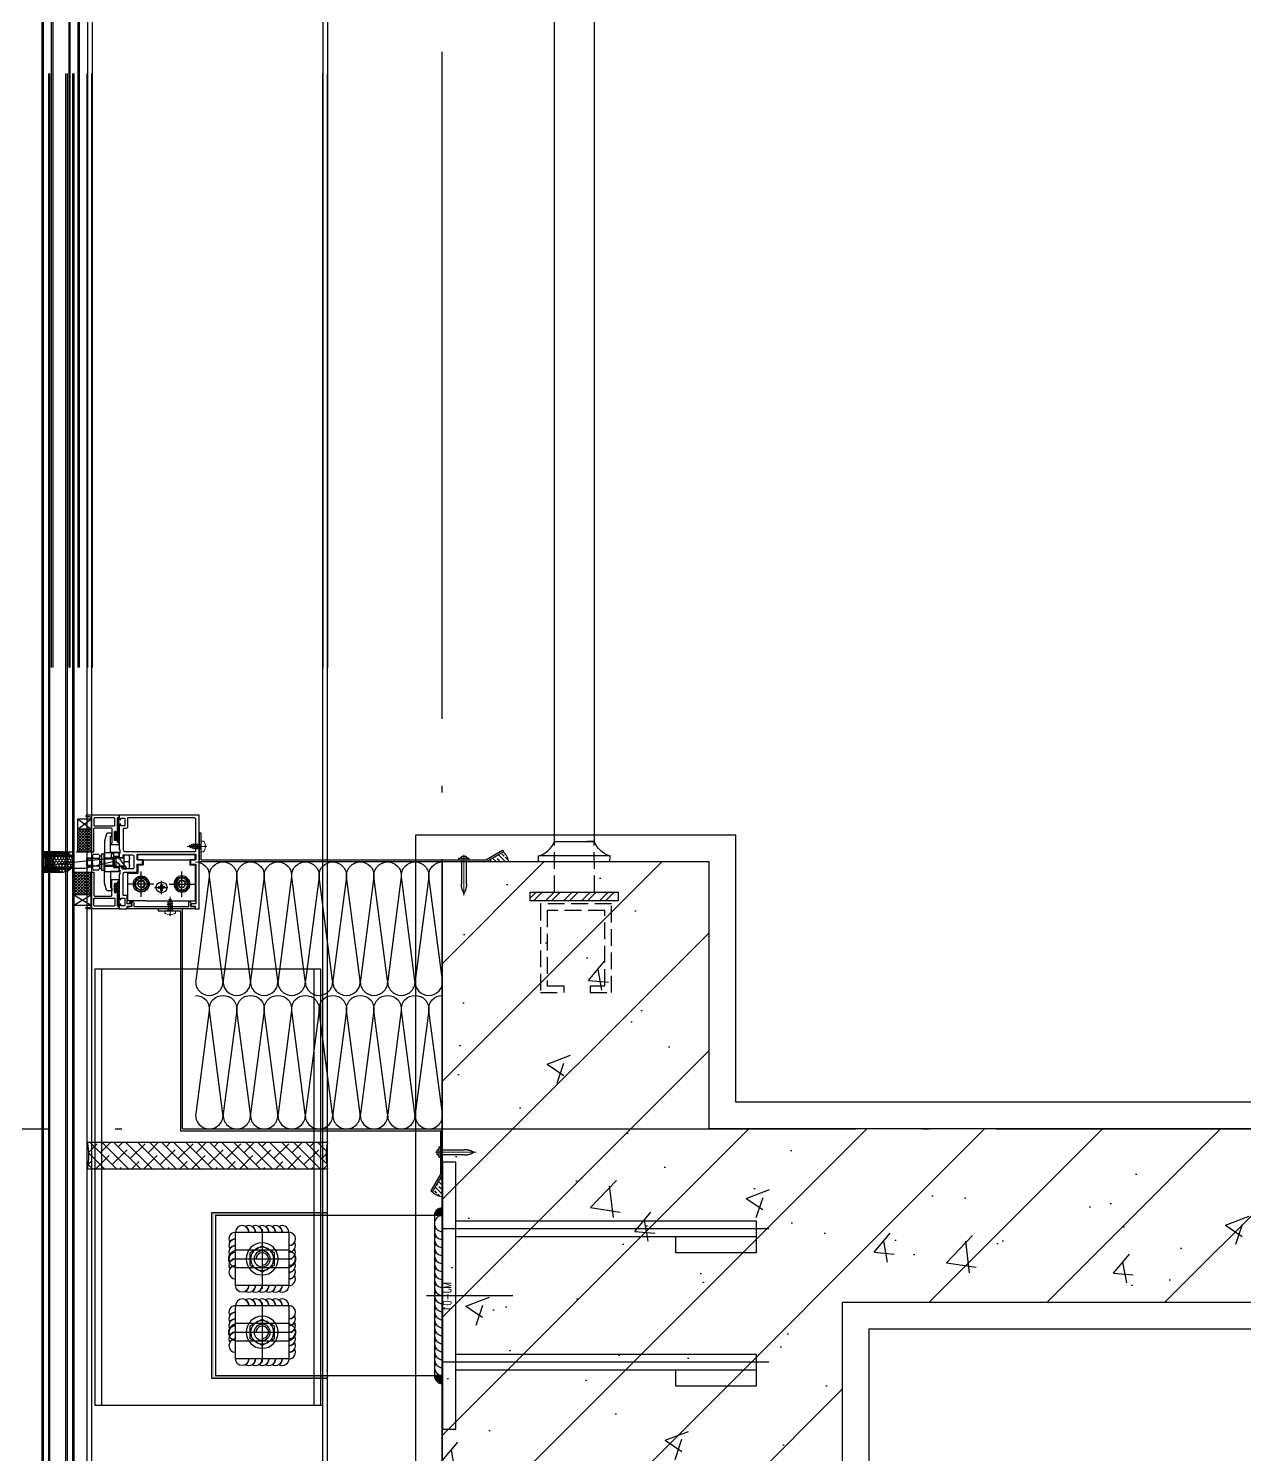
# Model space of a CAD drawing. Extents: x 6843040 to 15500510, y -6507076 to -4940511.
# Drawn here: x 7651643 to 7652554, y -6175228 to -6174159 of the extents above; entities that cross this region are included whole.
import ezdxf
from ezdxf.enums import TextEntityAlignment as Align

# ---------------------------------------------------------------- set-up
doc = ezdxf.new("R2010")
doc.units = 0
doc.header["$LTSCALE"] = 1000
doc.header["$MEASUREMENT"] = 0
for name, pattern in [('ACAD_ISO04W100', [30.5, 24, -3, 0.5, -3]), ('CENTER', [50.8, 31.75, -6.35, 6.35, -6.35]), ('CONTINOUS', [0]), ('DASH', [0.35, 0.25, -0.1]), ('DOTE', [2.42, 2, -0.2, 0.02, -0.2]), ('HIDDEN', [0.375, 0.25, -0.125])]:
    doc.linetypes.add(name, pattern=pattern)
for name, color, linetype in [('-07B2-附件', 8, 'Continuous'), ('1', 1, 'Continuous'), ('CENTER中心线层', 1, 'CENTER'), ('DOTE', 8, 'DOTE'), ('E_LINE_1', 1, 'Continuous'), ('FASTENER紧固件', 2, 'Continuous'), ('FRSTENER紧固件', 2, 'Continuous'), ('GC', 3, 'Continuous'), ('LT-dim 1', 3, 'Continuous'), ('LT-dim 10', 253, 'Continuous'), ('LT-dim 2', 253, 'Continuous'), ('LT-dim 20', 253, 'Continuous'), ('LT-dim 4', 253, 'Continuous'), ('LT-dim 5', 3, 'Continuous'), ('LT-dim 50', 253, 'Continuous'), ('LT-dim 8', 253, 'Continuous'), ('LT-Fill-密封胶', 113, 'Continuous'), ('LT-Fill-玻璃1', 14, 'Continuous'), ('LT-中线', 6, 'Continuous'), ('LT-文字标注', 7, 'Continuous'), ('LT-焊缝', 1, 'Continuous'), ('LT-玻璃', 4, 'Continuous'), ('LT-细线', 1, 'Continuous'), ('LT-铝板', 31, 'Continuous'), ('PJ', 25, 'Continuous'), ('PUB_HATCH', 8, 'Continuous'), ('Q02中线', 3, 'Continuous'), ('Q03轴线', 1, 'ACAD_ISO04W100'), ('Q08虚线', 75, 'HIDDEN'), ('Q09辅材', 31, 'Continuous'), ('WALL6', 5, 'Continuous'), ('WELDING', 1, 'Continuous'), ('XC', 61, 'Continuous'), ('ZX', 1, 'CENTER'), ('实体', 7, 'Continuous'), ('密封胶填充', 111, 'Continuous'), ('批荡层', 213, 'Continuous'), ('泡沫棒填充', 71, 'Continuous'), ('紧固件', 40, 'Continuous')]:
    doc.layers.add(name, color=color, linetype=linetype)
for name, color, linetype, lineweight in [('002CEN', 1, 'CENTER', 13), ('003DOT', 253, 'HIDDEN', 13), ('009CON', 6, 'CONTINOUS', 15)]:
    doc.layers.add(name, color=color, linetype=linetype, lineweight=lineweight)
doc.styles.add('LT-文字标注', font='romans.shx', dxfattribs={"width": 0.8, "bigfont": 'gbhzfs.shx'})

# ---------------------------------------------------------------- blocks, each defined once
blk = doc.blocks.new('gtdwer34')
at = {"layer": 'WALL6'}
h = blk.add_hatch(dxfattribs=at)
h.set_pattern_fill('ANSI32', color=256, scale=2, style=0)
h.set_pattern_definition([(45, (2115741.957, -882245.928), (-6.73519209, 6.73519209), []), (45, (2115746.447, -882245.928), (-6.73519209, 6.73519209), [])])
h.paths.add_polyline_path([(44309.1, -285946.8), (44243.2, -285946.8), (44243.2, -285953.2), (44309.1, -285953.2)])
for p, q in [((44261.4, -285908.7), (44261.4, -284868.8)), ((44291.4, -285908.8), (44291.4, -284868.8))]:
    blk.add_line(p, q, dxfattribs=at)
at = {"layer": 'WALL6', "linetype": 'DASH', "ltscale": 0.05}
for p, q in [((44261.4, -285946.8), (44261.4, -285908.7)), ((44291.4, -285946.8), (44291.3, -285908.7))]:
    blk.add_line(p, q, dxfattribs=at)
at = {"layer": 'WALL6'}
for points in [[(44249.6, -285924.1), (44249.6, -285919.6, 0.231992), (44261.4, -285908.7), (44290.9, -285908.7)], [(44303, -285924.1), (44303.1, -285919.6, -0.231992), (44291.3, -285908.7), (44285.9, -285908.7)]]:
    blk.add_lwpolyline(points, format="xyb", dxfattribs=at)
blk.add_lwpolyline([(44303.1, -285919.6), (44250, -285919.6)], dxfattribs=at)
blk.add_lwpolyline([(44243.2, -285946.8), (44309.1, -285946.8), (44309.1, -285953.2), (44243.2, -285953.2)], close=True, dxfattribs=at)
at = {"layer": 'WALL6', "linetype": 'DASH', "ltscale": 0.05}
for points in [[(44288.2, -286021.9), (44304.1, -286021.9), (44304.1, -285955.4), (44251, -285955.4), (44251, -286021.9), (44268.4, -286021.9)], [(44304.1, -286021.9), (44304.1, -285955.4), (44251, -285955.4), (44251, -286021.9), (44268.4, -286021.9)], [(44288.2, -286016.9), (44299.1, -286016.9), (44299.1, -285960.4), (44256, -285960.4), (44256, -286016.9), (44268.4, -286016.9)], [(44268.4, -286016.9), (44268.4, -286021.9)], [(44288.2, -286016.9), (44288.2, -286021.9)]]:
    blk.add_lwpolyline(points, dxfattribs=at)
blk = doc.blocks.new('*U228')
at = {"layer": 'GC', "color": 8, "linetype": 'HIDDEN', "ltscale": 20}
for p, q in [((35.2, -2233.8), (35.2, 2191)), ((208.2, -2233.8), (208.2, 2191))]:
    blk.add_line(p, q, dxfattribs=at)
at = {"layer": 'LT-玻璃', "color": 8}
for p, q in [((-1.3, 2191), (-1.3, 7.5)), ((2.7, 2191), (2.7, 7.5)), ((16.7, 2191), (16.7, 7.5)), ((20.7, 2191), (20.7, 7.5))]:
    blk.add_line(p, q, dxfattribs=at)
at = {"layer": 'LT-玻璃', "color": 150}
for points in [[(-2.3, 2191), (-2.3, 8.5), (-1.3, 7.5), (2.7, 7.5), (3.7, 8.5), (3.7, 2191)], [(21.7, 2191), (21.7, 8.5), (20.7, 7.5), (16.7, 7.5), (15.7, 8.5), (15.7, 2191)]]:
    blk.add_lwpolyline(points, dxfattribs=at)
at = {"layer": 'LT-铝板'}
for p, q in [((31.7, -2233.8), (31.7, 2191)), ((211.7, -2233.8), (211.7, 2191))]:
    blk.add_line(p, q, dxfattribs=at)
blk = doc.blocks.new('LT-BLK-20220127160324', base_point=(-28533.2, -2765.2))
at = {"color": 1, "linetype": 'ACAD_ISO04W100', "ltscale": 0.4}
for p, q in [((-28777.8, -2715.2), (-28533.2, -2715.2)), ((-28521.3, -2765.2), (-28586, -2765.2)), ((-28777.8, -2815.2), (-28533.2, -2815.2))]:
    blk.add_line(p, q, dxfattribs=at)
at = {"layer": 'GC', "color": 3}
blk.add_lwpolyline([(-28543.2, -2865.2), (-28543.2, -2665.2), (-28533.2, -2665.2), (-28533.2, -2865.2)], close=True, dxfattribs=at)
for points in [[(-28543.2, -2709.2), (-28768.2, -2709.2)], [(-28768.2, -2709.2), (-28768.2, -2733.2), (-28708.2, -2733.2), (-28708.2, -2721.2)], [(-28543.2, -2809.2), (-28768.2, -2809.2)], [(-28768.2, -2809.2), (-28768.2, -2833.2), (-28708.2, -2833.2), (-28708.2, -2821.2)]]:
    blk.add_lwpolyline(points, dxfattribs=at)
at = {"layer": 'GC', "ltscale": 3}
for points in [[(-28768.2, -2721.2), (-28543.2, -2721.2)], [(-28768.2, -2821.2), (-28543.2, -2821.2)]]:
    blk.add_lwpolyline(points, dxfattribs=at)
at = {"layer": 'LT-文字标注', "style": 'LT-文字标注', "width": 0.8}
blk.add_text('MJ-01', height=6, rotation=270, dxfattribs=at).set_placement((-28541.6, -2776.9), align=Align.BOTTOM_RIGHT)
blk = doc.blocks.new('LT-BLK-20230912092320', base_point=(26757, -59640.5))
at = {"layer": 'GC', "elevation": 0}
blk.add_lwpolyline([(26737, -59620.5), (26737, -59660.5), (26777, -59660.5), (26777, -59620.5)], close=True, dxfattribs=at)
at = {"layer": 'LT-焊缝', "elevation": 0}
for points in [[(26737, -59620.5, -0.57735), (26744.5, -59616.2, 0.267949), (26742, -59620.5, -0.57735), (26749.5, -59616.2, 0.267949), (26747, -59620.5, -0.57735), (26754.5, -59616.2, 0.267949), (26752, -59620.5, -0.57735), (26759.5, -59616.2, 0.267949), (26757, -59620.5, -0.57735), (26764.5, -59616.2, 0.267949), (26762, -59620.5, -1), (26772, -59620.5, -1)], [(26737, -59660.5, -0.57735), (26732.7, -59653, 0.267949), (26737, -59655.5, -0.57735), (26732.7, -59648, 0.267949), (26737, -59650.5, -0.57735), (26732.7, -59643, 0.267949), (26737, -59645.5, -0.57735), (26732.7, -59638, 0.267949), (26737, -59640.5, -0.57735), (26732.7, -59633, 0.267949), (26737, -59635.5, -0.57735), (26732.7, -59628, 0.267949), (26737, -59630.5, -1), (26737, -59620.5, -1)], [(26777, -59660.5, 0.57735), (26781.4, -59653, -0.267949), (26777, -59655.5, 0.57735), (26781.4, -59648, -0.267949), (26777, -59650.5, 0.57735), (26781.4, -59643, -0.267949), (26777, -59645.5, 0.57735), (26781.4, -59638, -0.267949), (26777, -59640.5, 0.57735), (26781.4, -59633, -0.267949), (26777, -59635.5, 0.57735), (26781.4, -59628, -0.267949), (26777, -59630.5, 1), (26777, -59620.5, 1)], [(26777, -59660.5, -0.57735), (26769.5, -59664.8, 0.267949), (26772, -59660.5, -0.57735), (26764.5, -59664.8, 0.267949), (26767, -59660.5, -0.57735), (26759.5, -59664.8, 0.267949), (26762, -59660.5, -0.57735), (26754.5, -59664.8, 0.267949), (26757, -59660.5, -0.57735), (26749.5, -59664.8, 0.267949), (26752, -59660.5, -0.57735), (26744.5, -59664.8, 0.267949), (26747, -59660.5, -1), (26737, -59660.5, -1)]]:
    blk.add_lwpolyline(points, format="xyb", dxfattribs=at)
at = {"layer": 'Q02中线'}
for centre, start, end in [((26757, -59622.2), 14.85, 165.15), ((26757, -59658.8), 194.85, 345.15)]:
    blk.add_arc(centre, 6.72, start, end, dxfattribs=at)
at = {"layer": 'Q03轴线', "ltscale": 0.2, "elevation": 0}
for points in [[(26757, -59618.1), (26757, -59662.9)], [(26734.6, -59640.5), (26779.4, -59640.5)]]:
    blk.add_lwpolyline(points, dxfattribs=at)
at = {"layer": 'Q08虚线', "ltscale": 20}
for p, q in [((26750.5, -59660.5), (26750.5, -59620.5)), ((26763.5, -59620.5), (26763.5, -59660.5))]:
    blk.add_line(p, q, dxfattribs=at)
at = {"layer": 'Q09辅材', "elevation": 0}
for points in [[(26757, -59628.5, -1), (26757, -59652.5, -1), (26757, -59628.5, -1)], [(26757, -59631.8, -1), (26757, -59649.2, -1), (26757, -59631.8, -1)], [(26757, -59634.5, -1), (26757, -59646.5, -1), (26757, -59634.5, -1)], [(26761.7, -59640.5, -2.414214), (26757, -59635.9, -2.414214)]]:
    blk.add_lwpolyline(points, format="xyb", dxfattribs=at)
blk.add_lwpolyline([(26767, -59640.5), (26762, -59631.5), (26752.1, -59631.5), (26747.1, -59640.5), (26752.1, -59649.5), (26762, -59649.5), (26767, -59640.5)], dxfattribs=at)
blk = doc.blocks.new('LT-BLK-20240910174306', base_point=(-5314322.4, -274178.3))
at = {"layer": 'LT-Fill-玻璃1'}
h = blk.add_hatch(dxfattribs=at)
h.set_pattern_fill('DOTS', color=8, scale=0.5)
h.set_pattern_definition([(0, (-5830511.4218, -915288.585), (0.396875, 0.79375), [0, -0.79375])])
h.paths.add_polyline_path([(-5314418.4, -274118.3), (-5314418.4, -274116.3), (-5314505.5, -274116.3), (-5314505.5, -274240.3), (-5314417.7, -274240.3), (-5314417.7, -274238.3), (-5314503.5, -274238.3), (-5314503.5, -274118.3)])
at = {"layer": 'WELDING'}
h = blk.add_hatch(color=256, dxfattribs=at)
h.dxf.hatch_style = 1
edge = h.paths.add_edge_path()
edge.add_line((-5314332.4, -274112.3), (-5314332.4, -274118.3))
edge.add_line((-5314332.4, -274118.3), (-5314338.4, -274118.3))
edge.add_arc((-5314332.4, -274118.3), 6, 90, 180, ccw=False)
h = blk.add_hatch(color=256, dxfattribs=at)
h.dxf.hatch_style = 1
edge = h.paths.add_edge_path()
edge.add_line((-5314332.4, -274244.3), (-5314332.4, -274238.3))
edge.add_line((-5314332.4, -274238.3), (-5314338.4, -274238.3))
edge.add_arc((-5314332.4, -274238.3), 6, 180, 270)
at = {"layer": 'GC'}
blk.add_line((-5314338.4, -274118.3), (-5314338.4, -274238.3), dxfattribs=at)
at = {"layer": 'GC', "elevation": 0}
blk.add_lwpolyline([(-5314332.4, -274238.3), (-5314332.4, -274118.3), (-5314502.4, -274118.3), (-5314502.4, -274238.3)], close=True, dxfattribs=at)
at = {"layer": 'LT-dim 2', "color": 8, "elevation": 0}
blk.add_lwpolyline([(-5314418.4, -274116.3), (-5314505.5, -274116.3), (-5314505.5, -274240.3), (-5314418.4, -274240.3)], dxfattribs=at)
at = {"layer": 'LT-dim 5', "color": 1}
for centre, start in [((-5314332.4, -274124.3), 90), ((-5314332.4, -274130.3), 150), ((-5314332.4, -274136.3), 150), ((-5314332.4, -274142.3), 150), ((-5314332.4, -274148.3), 150), ((-5314332.4, -274154.3), 150), ((-5314332.4, -274160.3), 150), ((-5314332.4, -274166.3), 150), ((-5314332.4, -274172.3), 150), ((-5314332.4, -274178.3), 150), ((-5314332.4, -274184.3), 150), ((-5314332.4, -274190.3), 150), ((-5314332.4, -274196.3), 150), ((-5314332.4, -274202.3), 150), ((-5314332.4, -274208.3), 150), ((-5314332.4, -274214.3), 150), ((-5314332.4, -274220.3), 150), ((-5314332.4, -274226.3), 150), ((-5314332.4, -274232.3), 150)]:
    blk.add_arc(centre, 6, start, 270, dxfattribs=at)
at = {"layer": 'WELDING'}
for points in [[(-5314332.4, -274112.3), (-5314332.4, -274118.3), (-5314338.4, -274118.3, -0.414214)], [(-5314332.4, -274244.3), (-5314332.4, -274238.3), (-5314338.4, -274238.3, 0.414214)]]:
    blk.add_lwpolyline(points, format="xyb", close=True, dxfattribs=at)
at = {"layer": 'LT-dim 4', "xscale": -1, "rotation": 90}
for p in [(-5314467.5, -274150.8, 0), (-5314467.5, -274205.8, 0)]:
    blk.add_blockref('LT-BLK-20230912092320', p, dxfattribs=at)
at = {"layer": 'LT-dim 50', "xscale": -1}
blk.add_blockref('LT-BLK-20220127160324', (-5314332.4, -274178.3), dxfattribs=at)
blk = doc.blocks.new('LT-BLK-20240603163343', base_point=(-3102913.4, 295840.9))
at = {"layer": 'LT-Fill-密封胶'}
h = blk.add_hatch(dxfattribs=at)
h.set_pattern_fill('ANSI38', color=8, scale=2, style=0)
h.set_pattern_definition([(45, (-2772054.24, 233924.1444), (-4.49012806, 4.49012806), []), (135, (-2772054.24, 233924.1444), (-13.47038418, 4.49012806), [15.875, -9.525])])
edge = h.paths.add_edge_path()
edge.add_arc((-3103105.2, 295847.9), 53.5, 349.2258, 370.7742, ccw=False)
edge.add_line((-3103052.6, 295837.9), (-3102872.6, 295837.9))
edge.add_arc((-3102820.1, 295847.9), 53.5, 169.2258, 190.7742, ccw=False)
edge.add_line((-3102872.6, 295857.9), (-3103052.6, 295857.9))
at = {"layer": 'GC', "color": 8, "linetype": 'HIDDEN', "ltscale": 50}
for p, q in [((-3102878.4, 295987.9), (-3103047.4, 295987.9)), ((-3103047.4, 295987.9), (-3103047.4, 295660.9)), ((-3103042.4, 295987.9), (-3103042.4, 295660.9)), ((-3102883.4, 295987.9), (-3102883.4, 295660.9)), ((-3102878.4, 295987.9), (-3102878.4, 295660.9)), ((-3102878.4, 295660.9), (-3103049.4, 295660.9))]:
    blk.add_line(p, q, dxfattribs=at)
at = {"layer": 'LT-Fill-密封胶', "color": 8}
for points in [[(-3103052.6, 295857.9, -0.094301), (-3103052.6, 295837.9, 0)], [(-3102872.6, 295857.9, 0.094301), (-3102872.6, 295837.9, 0)]]:
    blk.add_lwpolyline(points, format="xyb", dxfattribs=at)
at = {"layer": 'XC', "ltscale": 0.5}
for p, q in [((-3102872.6, 295857.9), (-3103052.6, 295857.9)), ((-3102872.6, 295837.9), (-3103052.6, 295837.9))]:
    blk.add_line(p, q, dxfattribs=at)
blk = doc.blocks.new('*U255')
at = {"layer": '002CEN', "ltscale": 5}
blk.add_line((-4.1, 0), (10.5, 0), dxfattribs=at)
at = {"layer": '003DOT', "ltscale": 5}
for p, q in [((0, 4), (0, 1.8)), ((0, 1.8), (0, -2.3)), ((0, 1.7), (0.6, -1.5)), ((0, 0), (0.3, -2.1)), ((0.2, 1.6), (0.8, 1.6)), ((0.8, 1.6), (1.1, 2.1)), ((0.8, 1.6), (1.4, -1.5)), ((1.1, 2.1), (1.7, -2.1)), ((1.1, 2.1), (1.4, 1.6)), ((1.4, 1.6), (2, -1.5)), ((1.4, 1.6), (2.2, 1.6)), ((2.2, 1.6), (2.5, 2.1)), ((2.2, 1.6), (2.8, -1.5)), ((2.5, 2.1), (3.1, -2.1)), ((2.5, 2.1), (2.8, 1.6)), ((2.8, 1.6), (3.4, -1.5)), ((2.8, 1.6), (3.6, 1.6)), ((3.6, 1.6), (3.9, 2.1)), ((3.6, 1.6), (4.2, -1.5)), ((3.9, 2.1), (4.5, -2.1)), ((3.9, 2.1), (4.2, 1.6)), ((4.2, 1.6), (4.8, -1.5)), ((4.2, 1.6), (5, 1.6)), ((5, 1.6), (5.3, 2.1)), ((5, 1.6), (5.6, -1.5)), ((5.3, 2.1), (5.9, -2.1)), ((5.3, 2.1), (5.6, 1.6)), ((5.6, 1.6), (6.2, -1.5)), ((5.6, 1.6), (5.8, 1.6)), ((5.8, 1.6), (6.5, 1.3)), ((6.5, 1.3), (6.8, 1.7)), ((6.5, 1.3), (6.9, -1.1)), ((6.8, 1.7), (7.2, -1.6)), ((6.8, 1.7), (7.2, 0.9)), ((7.2, 0.9), (7.7, -0.8)), ((7.2, 0.9), (8, 0.6)), ((8, 0.6), (8.2, 1.1)), ((8, 0.6), (8.3, -0.5)), ((8.2, 1.1), (8.5, -1)), ((8.2, 1.1), (8.7, 0.3)), ((8.7, 0.3), (9, -0.2)), ((8.7, 0.3), (9.5, 0)), ((9.5, 0), (9, -0.2)), ((0, -2.3), (0, -4)), ((0.3, -2.1), (0.2, -2.1)), ((0.6, -1.5), (0.3, -2.1)), ((1.4, -1.5), (0.6, -1.5)), ((1.7, -2.1), (1.4, -1.5)), ((2, -1.5), (1.7, -2.1)), ((2.8, -1.5), (2, -1.5)), ((3.1, -2.1), (2.8, -1.5)), ((3.4, -1.5), (3.1, -2.1)), ((4.2, -1.5), (3.4, -1.5)), ((4.5, -2.1), (4.2, -1.5)), ((4.8, -1.5), (4.5, -2.1)), ((5.6, -1.5), (4.8, -1.5)), ((5.9, -2.1), (5.6, -1.5)), ((6.2, -1.5), (5.9, -2.1)), ((6.9, -1.1), (6.2, -1.4)), ((6.2, -1.4), (6.2, -1.5)), ((7.2, -1.6), (6.9, -1.1)), ((7.7, -0.8), (7.2, -1.6)), ((8.3, -0.5), (7.7, -0.8)), ((8.5, -1), (8.3, -0.5)), ((9, -0.2), (8.5, -1))]:
    blk.add_line(p, q, dxfattribs=at)
for centre, start, end in [((0.2, 1.8), 180, 270), ((0.2, -2.3), 90, 180)]:
    blk.add_arc(centre, 0.2, start, end, dxfattribs=at)
at = {"layer": '009CON'}
for p, q in [((-2.7, 0.4), (-3.1, 0.4)), ((-2.7, -0.4), (-2.7, 0.4)), ((-1.7, 4), (0, 4)), ((-3.1, -0.4), (-2.7, -0.4)), ((0, -4), (-1.7, -4))]:
    blk.add_line(p, q, dxfattribs=at)
for start, end in [(142.0201, 176.4719), (183.5281, 217.9799)]:
    blk.add_arc((3.4, 0), 6.5, start, end, dxfattribs=at)
blk = doc.blocks.new('LT-BLK-20230218091845', base_point=(395239.1, 252820.7))
at = {"layer": 'LT-Fill-玻璃1'}
h = blk.add_hatch(dxfattribs=at)
h.set_pattern_fill('ANSI33', color=8, scale=0.75, style=0)
h.set_pattern_definition([(45, (0, 0), (-3.367596045, 3.367596045), []), (45, (3.3676, 0), (-3.367596045, 3.367596045), [2.38125, -1.190625])])
edge = h.paths.add_edge_path()
edge.add_line((395239.1, 252820.7), (395252.1, 252813.2))
edge.add_arc((395244.4, 252821.8), 11.5, 311.8286, 333.2105)
edge.add_arc((395244.4, 252821.8), 11.5, 333.2105, 354.5925)
edge.add_line((395255.9, 252820.7), (395239.1, 252820.7))
at = {"layer": 'LT-dim 5'}
blk.add_arc((395244.4, 252821.8), 11.5, 311.8286, 354.5925, dxfattribs=at)
blk = doc.blocks.new('LT-BLK-20240528163730', base_point=(-326528, 67956.2))
at = {"layer": 'LT-中线'}
for p, q in [((-326529.3, 67957.1), (-326536.8, 67944.1)), ((-326535.3, 67943.7), (-326528, 67956.2)), ((-326528, 67956.2), (-326529.3, 67957.1)), ((-326536.8, 67944.1), (-326536.8, 67911.3)), ((-326535.3, 67911.3), (-326535.3, 67943.7))]:
    blk.add_line(p, q, dxfattribs=at)
at = {"layer": 'LT-Fill-玻璃1', "rotation": 90.00000000172149}
blk.add_blockref('LT-BLK-20230218091845', (-326536.8, 67944), dxfattribs=at)
blk = doc.blocks.new('sd425')
at = {"layer": '实体', "color": 1, "linetype": 'CENTER', "lineweight": 18}
blk.add_line((0, 3.9), (0, -26.6), dxfattribs=at)
at = {"layer": '紧固件', "color": 40}
blk.add_lwpolyline([(4, 0), (-4, 0), (-4, 1), (4, 1)], close=True, dxfattribs=at)
blk.add_lwpolyline([(-3.5, 1, 0.342434), (-2, 2.1, -0.350221), (-1.6, 2.5), (1.6, 2.5, -0.341999), (2.1, 2.1, 0.348555), (3.5, 1)], format="xyb", dxfattribs=at)
at = {"layer": '紧固件', "color": 40, "linetype": 'HIDDEN', "ltscale": 2}
blk.add_lwpolyline([(1.9, 0), (1.9, -18, -0.131642), (0, -25, -0.131531), (-1.9, -18), (-1.9, 0)], format="xyb", dxfattribs=at)
blk = doc.blocks.new('LT-BLK-20240528163734', base_point=(-326528, 67956.2))
at = {"rotation": 270}
blk.add_blockref('sd425', (-326535.3, 67927.4), dxfattribs=at)
at = {"layer": 'LT-dim 50'}
blk.add_blockref('LT-BLK-20240528163730', (-326528, 67956.2), dxfattribs=at)
blk = doc.blocks.new('LT-BLK-20221110170712', base_point=(70366.6, 148976.2))
at = {"layer": 'LT-铝板'}
blk.add_lwpolyline([(70377.3, 148988.7), (70366.8, 148988.7, 0.414214), (70366.3, 148988.2), (70366.3, 148986.2, 0.414214), (70366.8, 148985.7), (70370.3, 148985.7, -0.414214), (70370.8, 148985.2), (70370.8, 148981.7), (70370.8, 148978.2, -0.414214), (70370.3, 148977.7), (70366.8, 148977.7, 0.414214), (70366.3, 148977.2), (70366.3, 148975.2, 0.414214), (70366.8, 148974.7), (70372.3, 148974.7, -0.414214), (70372.8, 148974.2), (70372.8, 148962.7, -0.414214), (70372.3, 148962.2, 0.414214), (70371.8, 148961.7), (70371.8, 148960.7, 0.414214), (70372.3, 148960.2), (70375.3, 148960.2, 0.339454), (70375.8, 148960.6), (70377.3, 148966.2), (70377.3, 148981.2), (70376.8, 148981.7), (70377.3, 148982.2)], format="xyb", close=True, dxfattribs=at)
blk = doc.blocks.new('LT-BLK-20221110170731', base_point=(70370.1, 148951.3))
at = {"layer": 'LT-铝板'}
for points in [[(70391.5, 148949.7, 0.414214), (70391, 148950.2), (70389, 148950.2, -0.414214), (70387.5, 148951.7), (70387.5, 148976.2, 0.414214), (70387, 148976.7), (70386, 148976.7, 0.414214), (70385.5, 148976.2), (70385.5, 148959.2, -0.414214), (70385, 148958.7), (70372.6, 148958.7, -0.414214), (70372.1, 148959.2), (70372.1, 148969.8, -0.267949), (70372.4, 148970.3, 0.267949), (70372.6, 148970.7), (70372.6, 148970.7, 0.414214), (70372.1, 148971.2), (70367.4, 148971.2, 0.414214), (70366.6, 148970.5), (70366.6, 148970.5, 0.402543), (70367.3, 148969.7, -0.402543), (70367.8, 148969.2), (70367.8, 148967.2, 0.414214), (70368.3, 148966.7, 0.414214), (70368.8, 148967.2), (70368.8, 148967.7, -0.414214), (70369.3, 148968.2), (70369.6, 148968.2, -0.414214), (70370.1, 148967.7), (70370.1, 148961.7, -0.414214), (70369.6, 148961.2), (70369.3, 148961.2, -0.414214), (70368.8, 148961.7), (70368.8, 148962.2, 0.414214), (70368.3, 148962.7), (70368.3, 148962.7, 0.414214), (70367.8, 148962.2), (70367.8, 148951.2, -0.402543), (70367.3, 148950.7, 0.402543), (70366.6, 148950, 0.414214), (70367.4, 148949.2), (70391, 148949.2, 0.414214)], [(70385, 148951.2, 0.414214), (70385.5, 148951.7), (70385.5, 148956.7, 0.414214), (70385, 148957.2), (70370.3, 148957.2, 0.414214), (70369.8, 148956.7), (70369.8, 148951.7, 0.414214), (70370.3, 148951.2)]]:
    blk.add_lwpolyline(points, format="xyb", close=True, dxfattribs=at)
blk = doc.blocks.new('LT-BLK-20221110171121', base_point=(70395.5, 148950.2))
at = {"layer": '1'}
h = blk.add_hatch(dxfattribs=at)
h.set_pattern_fill('ANSI37', color=252, scale=0.5, angle=-180, style=0)
h.set_pattern_definition([(315, (70258.9578, 147994.0747), (-1.122532, -1.122532), []), (225, (70258.9578, 147994.0747), (-1.122532, 1.122532), [])])
h.paths.add_polyline_path([(70387.5, 148973.7), (70387.5, 148956.7), (70397.5, 148956.7), (70397.5, 148973.7)])
at = {"layer": '1', "color": 252}
for p, q in [((70397.5, 148948.9), (70387.5, 148956.7)), ((70397.5, 148956.7), (70387.5, 148948.9)), ((70397.5, 148948.9), (70387.5, 148956.7)), ((70397.5, 148956.7), (70387.5, 148948.9))]:
    blk.add_line(p, q, dxfattribs=at)
at = {"layer": 'LT-细线'}
for points in [[(70397.5, 148972.7), (70398.5, 148973.7), (70387.5, 148973.7)], [(70397.5, 148972.7), (70397.5, 148948.9), (70387.5, 148948.9), (70387.5, 148973.7)], [(70387.5, 148956.7), (70397.5, 148956.7)]]:
    blk.add_lwpolyline(points, dxfattribs=at)
blk = doc.blocks.new('LT-BLK-20221110170740', base_point=(70370.1, 148964.7))
at = {"layer": 'LT-细线', "lineweight": 25}
blk.add_lwpolyline([(70366.5, 148952.2), (70366.5, 148951.4, 0.414214), (70366.7, 148951.2), (70367.6, 148951.2, 0.414214), (70367.8, 148951.4), (70367.8, 148963.2, -0.414214), (70368, 148963.3), (70369, 148963.3, -0.487404), (70369.1, 148963.2), (70369.1, 148962, 0.414214), (70369.3, 148961.8), (70370, 148961.8, 0.414214), (70370.1, 148962), (70370.1, 148967.5, 0.414214), (70370, 148967.6), (70369.3, 148967.6, 0.414214), (70369.1, 148967.5), (70369.1, 148966.3, -0.487404), (70369, 148966.1), (70368, 148966.1, -0.414214), (70367.8, 148966.3), (70367.8, 148969, 0.414214), (70367.6, 148969.2), (70366.7, 148969.2, 0.414214), (70366.5, 148969), (70366.5, 148968.2, -0.287157), (70366.5, 148966.2, -0.287157), (70366.5, 148964.2, -0.287157), (70366.5, 148962.2, -0.287157), (70366.5, 148960.2, -0.287157), (70366.5, 148958.2, -0.287157), (70366.5, 148956.2, -0.287157), (70366.5, 148954.2, -0.287157)], format="xyb", close=True, dxfattribs=at)
blk = doc.blocks.new('LT-BLK-20221110170832', base_point=(70370.1, 148964.7))
at = {"layer": '1'}
h = blk.add_hatch(dxfattribs=at)
h.set_pattern_fill('ANSI31', color=252, scale=0.3, angle=-180, style=0)
h.set_pattern_definition([(315, (69125.05355, 144959.7555), (-0.6735192, -0.6735192), [])])
h.paths.add_polyline_path([(70367.8, 148963.2, -0.414214), (70368, 148963.3), (70369, 148963.3, -0.487404), (70369.1, 148963.2), (70369.1, 148962, 0.414214), (70369.3, 148961.8), (70370, 148961.8, 0.414214), (70370.1, 148962), (70370.1, 148967.5, 0.414214), (70370, 148967.6), (70369.3, 148967.6, 0.414214), (70369.1, 148967.5), (70369.1, 148966.3, -0.487404), (70369, 148966.1), (70368, 148966.1, -0.414214), (70367.8, 148966.3), (70367.8, 148969, 0.414214), (70367.6, 148969.2), (70366.7, 148969.2, 0.414214), (70366.5, 148969), (70366.5, 148968.2, -0.287157), (70366.5, 148966.2, -0.287157), (70366.5, 148964.2, -0.287157), (70366.5, 148962.2, -0.287157), (70366.5, 148960.2, -0.287157), (70366.5, 148958.2, -0.287157), (70366.5, 148956.2, -0.287157), (70366.5, 148954.2, -0.287157), (70366.5, 148952.2), (70366.5, 148951.4, 0.414214), (70366.7, 148951.2), (70367.6, 148951.2, 0.414214), (70367.8, 148951.4)])
at = {"layer": 'LT-细线'}
blk.add_blockref('LT-BLK-20221110170740', (70370.1, 148964.7), dxfattribs=at)
blk = doc.blocks.new('LT-耐候密封胶缝')
at = {"layer": '密封胶填充'}
h = blk.add_hatch(dxfattribs=at)
h.set_pattern_fill('ANSI38', color=8, scale=0.04, angle=180, style=0)
h.set_pattern_definition([(225, (-9e-13, 6e-11), (0.0449013, -0.0449013), []), (315, (-9e-13, 6e-11), (0.134704, -0.0449013), [0.15875, -0.09525])])
edge = h.paths.add_edge_path()
edge.add_line((0.5, -1), (0.5, -0.02))
edge.add_arc((0, 1.798), 1.885, 254.61982, 285.38016, ccw=False)
edge.add_line((-0.5, -0.02), (-0.5, -1))
edge.add_arc((0, -1), 0.5, 0, 180, ccw=False)
at = {"layer": '泡沫棒填充'}
h = blk.add_hatch(dxfattribs=at)
h.set_pattern_fill('HONEY', color=8, scale=0.026667, angle=180, style=0)
h.set_pattern_definition([(180, (104.55329, -12.9341), (-0.127, -0.073323467), [0.08466667, -0.16933333]), (300, (104.55329, -12.9341), (0.126999985, -0.073323493), [0.08466667, -0.16933333]), (240, (104.55329, -12.9341), (-1.5e-08, -0.14664696), [-0.16933333, 0.08466667])])
h.paths.add_polyline_path([(0.5, -1, -1), (-0.5, -1, -1)])
at = {"layer": 'LT-细线'}
for points in [[(-0.5, -1), (-0.5, -0.02)], [(0.5, -0.02), (0.5, -1)]]:
    blk.add_lwpolyline(points, dxfattribs=at)
blk.add_lwpolyline([(-0.5, -0.02, 0.135029), (0.5, -0.02, 0.135029)], format="xyb", dxfattribs=at)
blk.add_circle((0, -1), 0.5, dxfattribs=at)
blk = doc.blocks.new('*U251')
at = {"layer": '-07B2-附件', "color": 6, "lineweight": -3}
for p, q in [((-5, 3.6), (-5, 0)), ((5, 0), (-5, 0)), ((-3, -15.1), (-3, 0)), ((0, 3.6), (0, 0)), ((0, 3.6), (0, 0)), ((3, -15.1), (3, 0)), ((5, 3.6), (5, 0)), ((-3, -6), (-2.4, -7.2)), ((3, -6), (-3, -6)), ((3, -7.2), (-3, -7.2)), ((-2.4, -15.1), (-2.4, -7.2)), ((3, -6), (2.4, -7.2)), ((2.4, -15.1), (2.4, -7.2)), ((6, -15.1), (-6, -15.1)), ((-6, -16.7), (-6, -15.1)), ((6, -16.7), (-6, -16.7)), ((-5.8, -23.1), (-5.8, -18.7)), ((-4.6, -18.3), (-4.6, -16.7)), ((4.6, -18.3), (-4.6, -18.3)), ((3.9, -18.3), (-3.9, -18.3)), ((-2.9, -23.1), (-2.9, -18.7)), ((0, -18.3), (-0.9, -16.7)), ((0.9, -18.3), (0, -16.7)), ((2.9, -23.1), (2.9, -18.7)), ((4.6, -18.3), (4.6, -16.7)), ((5.8, -23.1), (5.8, -18.7)), ((6, -16.7), (6, -15.1)), ((-4.3, -23.5), (4.3, -23.5)), ((-3, -27.5), (-3, -23.5)), ((3, -27.5), (-3, -27.5)), ((-3, -27.5), (-2.4, -28.1)), ((-2.4, -28.1), (-2.4, -23.5)), ((2.4, -28.1), (-2.4, -28.1)), ((2.4, -28.1), (2.4, -23.5)), ((3, -27.5), (2.4, -28.1)), ((3, -27.5), (3, -23.5))]:
    blk.add_line(p, q, dxfattribs=at)
blk.add_lwpolyline([(-2.5, 4.1), (2.5, 4.1)], dxfattribs=at)
for centre, radius, start, end in [((-2.5, -2.8), 6.91, 68.794, 111.206), ((2.5, -2.8), 6.91, 68.794, 111.206), ((-4.3, -21.2), 2.89, 60, 120), ((0, -29.3), 11, 74.7385, 105.2615), ((4.3, -21.2), 2.89, 60, 120), ((-4.3, -20.6), 2.89, 240, 300), ((0, -12.5), 11, 254.7385, 285.2615), ((4.3, -20.6), 2.89, 240, 300)]:
    blk.add_arc(centre, radius, start, end, dxfattribs=at)
blk = doc.blocks.new('*U167')
at = {"layer": 'CENTER中心线层', "ltscale": 3}
for p, q in [((5.2, 0), (-4.7, 0)), ((0, 5), (0, -5))]:
    blk.add_line(p, q, dxfattribs=at)
at = {"layer": 'FASTENER紧固件'}
for p, q in [((-2.5, 0.6), (-0.6, 0.4)), ((-2.1, 0.6), (-2.1, -0.6)), ((-1.6, 0.5), (-0.8, 0.8)), ((-0.5, 1.6), (-0.8, 0.8)), ((-0.8, 0.8), (-0.4, 0.4)), ((-0.6, 2.5), (-0.4, 0.6)), ((0.6, 2.1), (-0.6, 2.1)), ((-0.6, 0.4), (-0.4, 0.4)), ((-0.6, -0.4), (-0.6, 0.4)), ((-0.4, 0.4), (-0.4, 0.6)), ((-0.4, 0.6), (0.4, 0.6)), ((0.6, 2.5), (0.4, 0.6)), ((0.8, 0.8), (0.4, 0.4)), ((0.4, 0.6), (0.4, 0.4)), ((0.4, 0.4), (0.6, 0.4)), ((0.5, 1.6), (0.8, 0.8)), ((2.5, 0.6), (0.6, 0.4)), ((0.6, 0.4), (0.6, -0.4)), ((1.6, 0.5), (0.8, 0.8)), ((2.1, 0.6), (2.1, -0.6)), ((-2.5, -0.6), (-0.6, -0.4)), ((-1.6, -0.5), (-0.8, -0.8)), ((-0.8, -0.8), (-0.4, -0.4)), ((-0.5, -1.6), (-0.8, -0.8)), ((-0.4, -0.4), (-0.6, -0.4)), ((-0.6, -2.5), (-0.4, -0.6)), ((0.6, -2.1), (-0.6, -2.1)), ((-0.4, -0.6), (-0.4, -0.4)), ((0.4, -0.6), (-0.4, -0.6)), ((0.6, -0.4), (0.4, -0.4)), ((0.4, -0.4), (0.4, -0.6)), ((0.8, -0.8), (0.4, -0.4)), ((0.6, -2.5), (0.4, -0.6)), ((0.5, -1.6), (0.8, -0.8)), ((2.5, -0.6), (0.6, -0.4)), ((1.6, -0.5), (0.8, -0.8))]:
    blk.add_line(p, q, dxfattribs=at)
blk.add_circle((0, 0), 4, dxfattribs=at)
blk = doc.blocks.new('M6-W-F')
at = {"layer": 'PJ', "extrusion": (0.866025, -0.5, 0)}
for p, q in [((-3, 4.8), (-5.6, 0.2)), ((3, -4.8), (5.6, -0.2))]:
    blk.add_line(p, q, dxfattribs=at)
at = {"layer": 'PJ', "extrusion": (0, 1, 0)}
for p, q in [((2.6, 5), (-2.6, 5)), ((-2.6, -5), (2.6, -5))]:
    blk.add_line(p, q, dxfattribs=at)
at = {"layer": 'PJ', "extrusion": (0.866025, 0.5, 0)}
for p, q in [((5.6, 0.2), (3, 4.8)), ((-5.6, -0.2), (-3, -4.8))]:
    blk.add_line(p, q, dxfattribs=at)
at = {"layer": 'PJ'}
for radius in [6, 4.45, 2.46]:
    blk.add_circle((0, 0), radius, dxfattribs=at)
for radius, start, end in [(5.65, 177.7395, 182.2605), (5.65, 117.7395, 122.2605), (3, 275.7296, 185.7296), (5.65, 57.7395, 62.2605), (5.65, 357.7395, 2.2605), (5.65, 237.7395, 242.2605), (5.65, 297.7395, 302.2605)]:
    blk.add_arc((0, 0), radius, start, end, dxfattribs=at)
at = {"layer": 'ZX', "ltscale": 0.6, "extrusion": (1, 0, 0)}
blk.add_line((0, -9.5), (0, 9.5), dxfattribs=at)
at = {"layer": 'ZX', "ltscale": 0.6, "extrusion": (0, 1, 0)}
blk.add_line((9.5, 0), (-9.5, 0), dxfattribs=at)
blk = doc.blocks.new('LT-BLK-20240527212027', base_point=(-4578.7, 6644.9))
at = {"layer": 'LT-中线', "ltscale": 10}
for p, q in [((-4558.2, 6648.9), (-4601.2, 6648.9)), ((-4601.2, 6644.9), (-4601.2, 6648.9)), ((-4558.2, 6644.9), (-4558.2, 6648.9)), ((-4558.2, 6644.9), (-4601.2, 6644.9)), ((-4597.2, 6641.4), (-4601.2, 6641.4)), ((-4601.2, 6641.4), (-4601.2, 6614.4)), ((-4597.2, 6644.9), (-4597.2, 6641.4)), ((-4562.2, 6644.9), (-4562.2, 6641.4)), ((-4558.2, 6641.4), (-4562.2, 6641.4)), ((-4558.2, 6641.4), (-4558.2, 6635.1)), ((-4550.7, 6635.1), (-4558.2, 6635.1)), ((-4550.7, 6614.4), (-4550.7, 6635.1)), ((-4564.2, 6614.4), (-4601.2, 6614.4)), ((-4564.2, 6614.4), (-4550.7, 6614.4))]:
    blk.add_line(p, q, dxfattribs=at)
at = {"layer": 'FRSTENER紧固件', "xscale": -1, "rotation": 180}
blk.add_blockref('*U167', (-4575.9, 6624.4), dxfattribs=at)
at = {"layer": 'PJ'}
blk.add_blockref('M6-W-F', (-4591.2, 6626.9), dxfattribs=at)
at = {"layer": 'PJ', "xscale": -1}
blk.add_blockref('M6-W-F', (-4560.7, 6626.9), dxfattribs=at)
blk = doc.blocks.new('LT-BLK-20240527212049', base_point=(-4575.8, 6610.9))
at = {"layer": 'LT-铝板'}
blk.add_lwpolyline([(-4552.6, 6614.7, 1), (-4552.6, 6616), (-4554.1, 6616, 0.414214), (-4555.1, 6615), (-4555.1, 6613.1, -0.414214), (-4555.6, 6612.6), (-4595.8, 6612.6, -0.414214), (-4596.3, 6613.1), (-4596.3, 6616, 0.654649), (-4596.8, 6616.2), (-4598, 6615, 0.504901), (-4598, 6614.6), (-4597.6, 6614.3), (-4597.6, 6612.6), (-4600.7, 6612.6, 0.414214), (-4601, 6612.3), (-4601, 6611.2, 0.414214), (-4600.7, 6610.9), (-4551, 6610.9, 0.916331), (-4550.9, 6612.2), (-4553.8, 6612.7), (-4553.8, 6614.7)], format="xyb", close=True, dxfattribs=at)
blk = doc.blocks.new('LT-BLK-20240528090141', base_point=(2057.9, 290.5))
at = {"layer": 'XC'}
blk.add_line((2100.5, 295.6), (2059.2, 291.2), dxfattribs=at)
blk.add_lwpolyline([(2100.5, 295.6), (2107.6, 297.4, 0.340873), (2108, 297.9), (2108, 298.1, 0.414214), (2107.5, 298.6), (2079.2, 298.7, 0.057672), (2076.9, 298.4), (2057.5, 293.8, -0.325637), (2052.1, 296.1), (2050.5, 298.8, 0.266494), (2049.6, 299.3), (2047.4, 299.3, 0.613237), (2047, 298.5), (2052.2, 291.4, 0.239743), (2053, 291), (2055.9, 291, -0.414214), (2056.4, 290.5), (2056.4, 288.5, 0.414214), (2056.9, 288), (2057.9, 288, 0.414214), (2058.4, 288.5), (2058.4, 290.2, -0.374148), (2059.2, 291.2)], format="xyb", dxfattribs=at)
blk = doc.blocks.new('LT-BLK-20240528090345', base_point=(1986.4, 298.6))
at = {"layer": 'LT-细线'}
blk.add_lwpolyline([(1986.4, 301.6), (1986.4, 298.6), (2005.5, 298.6), (2005.5, 301.6), (1986.4, 301.6), (2005.5, 298.6), (1986.4, 298.6), (2005.5, 301.6)], dxfattribs=at)
blk = doc.blocks.new('LT-BLK-20240910160700', base_point=(-5089123.4, -205701.6))
at = {"layer": 'LT-铝板'}
for points in [[(-5089076.9, -205700.1), (-5089076.9, -205695.8), (-5089120.9, -205695.8), (-5089120.9, -205700.1), (-5089116.9, -205700.1), (-5089116.9, -205703.1), (-5089120.9, -205703.1), (-5089120.9, -205733), (-5089117.8, -205733, -1), (-5089117.8, -205734.8), (-5089120.4, -205734.8), (-5089120.4, -205736.6), (-5089123.4, -205736.6), (-5089123.4, -205666.6), (-5089063.4, -205666.6), (-5089063.4, -205669.8), (-5089064.6, -205669.8), (-5089064.6, -205668.8), (-5089067.6, -205668.8), (-5089067.6, -205674.4), (-5089064.6, -205674.4), (-5089064.6, -205673.3), (-5089063.4, -205673.3), (-5089063.4, -205687.1), (-5089063.4, -205687.1), (-5089063.4, -205690.1), (-5089063.4, -205690.1), (-5089063.4, -205692.3), (-5089063.9, -205692.3), (-5089063.9, -205695.3), (-5089063.4, -205695.3), (-5089063.4, -205698.3), (-5089066.4, -205698.3), (-5089066.4, -205696.3), (-5089073.4, -205696.3, 0.414214), (-5089074.4, -205697.3), (-5089074.4, -205705.8, 0.414214), (-5089073.4, -205706.8), (-5089066.4, -205706.8), (-5089066.4, -205704.8), (-5089063.4, -205704.8), (-5089063.4, -205707.8), (-5089063.9, -205707.8), (-5089063.9, -205710.8), (-5089063.4, -205710.8), (-5089063.4, -205729.8), (-5089064.6, -205729.8), (-5089064.6, -205728.8), (-5089067.6, -205728.8), (-5089067.6, -205734.4), (-5089064.6, -205734.4), (-5089064.6, -205733.3), (-5089063.4, -205733.3), (-5089063.4, -205736.6), (-5089069.4, -205736.6), (-5089069.4, -205734.8), (-5089072, -205734.8, -1), (-5089072, -205733), (-5089069.4, -205733), (-5089069.4, -205728.1, -0.414214), (-5089067.9, -205726.6), (-5089066.4, -205726.6), (-5089066.4, -205710.3, 0.414214), (-5089067.4, -205709.3), (-5089075.9, -205709.3, -0.414214), (-5089076.9, -205708.3), (-5089076.9, -205703.1), (-5089080.9, -205703.1), (-5089080.9, -205700.1)], [(-5089120.9, -205692.8), (-5089120.9, -205669.6, -0.414214), (-5089119.9, -205668.6), (-5089069.6, -205668.6), (-5089069.6, -205675.1, 0.414214), (-5089068.1, -205676.6), (-5089066.4, -205676.6), (-5089066.4, -205692.3, -0.414214), (-5089067.9, -205693.8), (-5089119.9, -205693.8, -0.414214)]]:
    blk.add_lwpolyline(points, format="xyb", close=True, dxfattribs=at)
blk = doc.blocks.new('LT-BLK-20240910163455', base_point=(-5087605, -203746.3))
at = {"layer": '1'}
h = blk.add_hatch(dxfattribs=at)
h.set_pattern_fill('ANSI37', color=252, scale=0.5, angle=-180, style=0)
h.set_pattern_definition([(315, (-5087740.0301, -204701.1361), (-1.122532, -1.122532), []), (225, (-5087740.0301, -204701.1361), (-1.122532, 1.122532), [])])
h.paths.add_polyline_path([(-5087611.5, -203721.5), (-5087611.5, -203738.5), (-5087598.5, -203738.5), (-5087598.5, -203721.5)])
at = {"layer": '1', "color": 252}
for p, q in [((-5087598.5, -203746.3), (-5087611.5, -203738.5)), ((-5087598.5, -203738.5), (-5087611.5, -203746.3)), ((-5087598.5, -203746.3), (-5087611.5, -203738.5)), ((-5087598.5, -203738.5), (-5087611.5, -203746.3))]:
    blk.add_line(p, q, dxfattribs=at)
at = {"layer": 'LT-细线'}
for points in [[(-5087598.5, -203722.5), (-5087597.5, -203721.5), (-5087611.5, -203721.5)], [(-5087598.5, -203722.5), (-5087598.5, -203746.3), (-5087611.5, -203746.3), (-5087611.5, -203721.5)], [(-5087611.5, -203738.5), (-5087598.5, -203738.5)]]:
    blk.add_lwpolyline(points, dxfattribs=at)
blk = doc.blocks.new('*U258')
at = {"layer": 'GC', "color": 8, "linetype": 'HIDDEN', "ltscale": 20}
for p, q in [((34.5, 1002.5), (34.5, -1006.1)), ((207.5, 1002.5), (207.5, -1006.1))]:
    blk.add_line(p, q, dxfattribs=at)
at = {"layer": 'LT-玻璃', "color": 8}
for p, q in [((-2, -1006.1), (-2, -7.5)), ((4, -1006.1), (4, -7.5)), ((18, -1006.1), (18, -7.5)), ((24, -1006.1), (24, -7.5))]:
    blk.add_line(p, q, dxfattribs=at)
at = {"layer": 'LT-玻璃', "color": 150}
for points in [[(-3, -1006.1), (-3, -8.5), (-2, -7.5), (4, -7.5), (5, -8.5), (5, -1006.1)], [(25, -1006.1), (25, -8.5), (24, -7.5), (18, -7.5), (17, -8.5), (17, -1006.1)]]:
    blk.add_lwpolyline(points, dxfattribs=at)
at = {"layer": 'LT-铝板'}
for p, q in [((31, 1002.5), (31, -1006.1)), ((211, 1002.5), (211, -1006.1))]:
    blk.add_line(p, q, dxfattribs=at)

msp = doc.modelspace()

# ---------------------------------------------------------------- hatches: boundary and pattern name
at = {"layer": 'PUB_HATCH'}
h = msp.add_hatch(dxfattribs=at)
h.set_pattern_fill('钢筋混凝土', color=256, scale=25, style=0)
h.set_pattern_definition([(45, (3825, -4000), (-44.19417382, 44.19417382), []), (50, (3825, -4000), (179.3150457, -15.6880337), [18.75, -206.25]), (355, (3825, -4000), (-34.6878334, 188.0480334), [15, -165]), (100.4514, (3839.94, -4001.3), (144.6273454, 172.3598855), [15.9350475, -175.285528]), (46.1842, (3825, -3950), (266.810262, -41.3797536), [28.125, -309.375]), (96.6356, (3847.23, -3953.45), (233.6656764, 243.529468), [23.902572, -262.92825]), (351.1842, (3825, -3950), (233.665486, 243.52965), [22.5, -247.5]), (21, (3850, -3962.5), (149.226763, -100.6547227), [18.75, -206.25]), (326, (3850, -3962.5), (60.828833, 181.2875113), [15, -165]), (71.4514, (3862.44, -3970.89), (210.055657, 80.6326242), [15.9350475, -175.285528]), (37.5, (3825, -4000), (3.03996383, 83.22346346), [0, -163, 0, -167.5, 0, -165.625]), (7.5, (3825, -4000), (65.7673844, 98.602928), [0, -95.5, 0, -159.25, 0, -63.125]), (327.5, (3769.25, -4000), (133.45560904, -5.63871793), [0, -62.5, 0, -195, 0, -258.75]), (317.5, (3744.25, -4000), (145.7965423, 25.0262456), [0, -81.25, 0, -129.5, 0, -183.75])])
h.paths.add_polyline_path([(7651952.7, -6174783.9), (7651952.7, -6175983.9), (7652252.7, -6175983.9), (7652252.7, -6175113.9), (7652986.7, -6175113.9), (7652986.7, -6174983.9), (7652152.7, -6174983.9), (7652152.7, -6174783.9)])

# ---------------------------------------------------------------- linework, layer by layer
at = {"layer": 'DOTE', "ltscale": 0.25}
msp.add_line((7651952.7, -6180726.7), (7651952.7, -6152883.9), dxfattribs=at)
at = {"layer": 'DOTE', "linetype": 'DOTE', "ltscale": 0.25}
msp.add_lwpolyline([(7650552.7, -6174983.9), (7652986.7, -6174983.9)], dxfattribs=at)
at = {"layer": 'E_LINE_1'}
msp.add_lwpolyline([(7651952.7, -6174783.9), (7651952.7, -6175983.9), (7652252.7, -6175983.9), (7652252.7, -6175113.9), (7652986.7, -6175113.9), (7652986.7, -6174983.9), (7652152.7, -6174983.9), (7652152.7, -6174783.9), (7651952.7, -6174783.9)], dxfattribs=at)
at = {"layer": 'LT-dim 1', "extrusion": (0, 1.22465e-16, -1), "elevation": 0}
for points in [[(-7651767.9, -6174783.9, 0.451718), (-7651778.1, -6174795.1), (-7651768, -6174872.6, -0.451718), (-7651778.2, -6174883.9, -0.451718), (-7651788.4, -6174872.6), (-7651778.3, -6174795.1, 0.451718), (-7651788.5, -6174783.9, 0.451718), (-7651798.7, -6174795.1), (-7651788.6, -6174872.6, -0.451718), (-7651798.8, -6174883.9, -0.451718), (-7651809, -6174872.6), (-7651798.9, -6174795.1, 0.451718), (-7651809.1, -6174783.9, 0.451718), (-7651819.3, -6174795.1), (-7651809.1, -6174872.6, -0.451718), (-7651819.3, -6174883.9, -0.451718), (-7651829.5, -6174872.6), (-7651819.4, -6174795.1, 0.451718), (-7651829.6, -6174783.9, 0.451718), (-7651839.8, -6174795.1), (-7651829.7, -6174872.6, -0.451718), (-7651839.9, -6174883.9, -0.451718), (-7651850.1, -6174872.6), (-7651840, -6174795.1, 0.451718), (-7651850.2, -6174783.9, 0.451718), (-7651860.4, -6174795.1), (-7651850.2, -6174872.6, -0.451718), (-7651860.4, -6174883.9, -0.451718), (-7651870.6, -6174872.6), (-7651860.5, -6174795.1, 0.451718), (-7651870.7, -6174783.9, 0.451718), (-7651880.9, -6174795.1), (-7651870.8, -6174872.6, -0.451718), (-7651881, -6174883.9, -0.451718), (-7651891.2, -6174872.6), (-7651881.1, -6174795.1, 0.451718), (-7651891.3, -6174783.9, 0.451718), (-7651901.5, -6174795.1), (-7651891.4, -6174872.6, -0.451718), (-7651901.6, -6174883.9, -0.451718), (-7651911.8, -6174872.6), (-7651901.6, -6174795.1, 0.451718), (-7651911.8, -6174783.9, 0.451718), (-7651922, -6174795.1), (-7651911.9, -6174872.6, -0.451718), (-7651922.1, -6174883.9, -0.451718), (-7651932.3, -6174872.6), (-7651922.2, -6174795.1, 0.451718), (-7651932.4, -6174783.9, 0.451718), (-7651942.6, -6174795.1), (-7651932.5, -6174872.6, -0.451718), (-7651942.7, -6174883.9, -0.451718), (-7651952.9, -6174872.6), (-7651942.7, -6174795.1, 0.451718), (-7651952.9, -6174783.9)], [(-7651767.9, -6174883.9, 0.451718), (-7651778.1, -6174895.1), (-7651768, -6174972.6, -0.451718), (-7651778.2, -6174983.9, -0.451718), (-7651788.4, -6174972.6), (-7651778.3, -6174895.1, 0.451718), (-7651788.5, -6174883.9, 0.451718), (-7651798.7, -6174895.1), (-7651788.6, -6174972.6, -0.451718), (-7651798.8, -6174983.9, -0.451718), (-7651809, -6174972.6), (-7651798.9, -6174895.1, 0.451718), (-7651809.1, -6174883.9, 0.451718), (-7651819.3, -6174895.1), (-7651809.1, -6174972.6, -0.451718), (-7651819.3, -6174983.9, -0.451718), (-7651829.5, -6174972.6), (-7651819.4, -6174895.1, 0.451718), (-7651829.6, -6174883.9, 0.451718), (-7651839.8, -6174895.1), (-7651829.7, -6174972.6, -0.451718), (-7651839.9, -6174983.9, -0.451718), (-7651850.1, -6174972.6), (-7651840, -6174895.1, 0.451718), (-7651850.2, -6174883.9, 0.451718), (-7651860.4, -6174895.1), (-7651850.2, -6174972.6, -0.451718), (-7651860.4, -6174983.9, -0.451718), (-7651870.6, -6174972.6), (-7651860.5, -6174895.1, 0.451718), (-7651870.7, -6174883.9, 0.451718), (-7651880.9, -6174895.1), (-7651870.8, -6174972.6, -0.451718), (-7651881, -6174983.9, -0.451718), (-7651891.2, -6174972.6), (-7651881.1, -6174895.1, 0.451718), (-7651891.3, -6174883.9, 0.451718), (-7651901.5, -6174895.1), (-7651891.4, -6174972.6, -0.451718), (-7651901.6, -6174983.9, -0.451718), (-7651911.8, -6174972.6), (-7651901.6, -6174895.1, 0.451718), (-7651911.8, -6174883.9, 0.451718), (-7651922, -6174895.1), (-7651911.9, -6174972.6, -0.451718), (-7651922.1, -6174983.9, -0.451718), (-7651932.3, -6174972.6), (-7651922.2, -6174895.1, 0.451718), (-7651932.4, -6174883.9, 0.451718), (-7651942.6, -6174895.1), (-7651932.5, -6174972.6, -0.451718), (-7651942.7, -6174983.9, -0.451718), (-7651952.9, -6174972.6), (-7651942.7, -6174895.1, 0.451718), (-7651952.9, -6174883.9)]]:
    msp.add_lwpolyline(points, format="xyb", dxfattribs=at)
at = {"layer": 'LT-中线'}
for p, q in [((7651756.5, -6174985.4), (7651952.9, -6174985.4)), ((7651758, -6174983.9), (7651952.9, -6174983.9))]:
    msp.add_line(p, q, dxfattribs=at)
for points in [[(7651772.2, -6174782.4), (7651772.2, -6174762.3), (7651770.7, -6174762.3), (7651770.7, -6174782.4)], [(7651952.9, -6174783.9), (7651770.7, -6174783.9), (7651770.7, -6174782.4)], [(7651772.2, -6174782.4), (7651952.9, -6174782.4)], [(7651758, -6174983.9), (7651758, -6174818.9), (7651739.8, -6174818.9), (7651739.8, -6174820.4), (7651756.5, -6174820.4), (7651756.5, -6174985.4)]]:
    msp.add_lwpolyline(points, dxfattribs=at)
at = {"layer": '批荡层'}
msp.add_lwpolyline([(7652986.7, -6174963.9), (7652172.7, -6174963.9), (7652172.7, -6174763.9), (7651932.7, -6174763.9), (7651932.7, -6176003.9), (7652272.7, -6176003.9), (7652272.7, -6175133.9), (7652986.7, -6175133.9)], dxfattribs=at)

# ---------------------------------------------------------------- block references
at = {"layer": '-07B2-附件', "xscale": -1, "rotation": 270}
msp.add_blockref('*U251', (7651714.2, -6174783.9), dxfattribs=at)
for name, p in [('*U258', (7651655.8, -6173632.1)), ('gtdwer34', (7607775.4, -5888859.8)), ('*U228', (7651655, -6176383.9))]:
    msp.add_blockref(name, p)
at = {"rotation": 180}
for name, p in [('*U255', (7651772.2, -6174772.2)), ('LT-BLK-20240528090141', (7651705.2, -6174780.3))]:
    msp.add_blockref(name, p, dxfattribs=at)
at = {"xscale": -1}
msp.add_blockref('LT-BLK-20240528090345', (7651676.7, -6174779.3), dxfattribs=at)
at = {"xscale": -1, "rotation": 270}
msp.add_blockref('*U255', (7651748.8, -6174820.4), dxfattribs=at)
msp.add_blockref('*U255', (7651748.8, -6174820.4), dxfattribs=at)
at = {"layer": 'LT-dim 1', "ltscale": 1000}
msp.add_blockref('LT-BLK-20240910174306', (7651962.9, -6175108.9), dxfattribs=at)
at = {"layer": 'LT-dim 10', "xscale": -1}
msp.add_blockref('LT-BLK-20240603163343', (7651727.5, -6175010.9), dxfattribs=at)
at = {"layer": 'LT-dim 20', "ltscale": 10, "xscale": -1}
for name, p in [('LT-BLK-20240527212027', (7651745.2, -6174782.4)), ('LT-BLK-20240527212049', (7651742.4, -6174818.9))]:
    msp.add_blockref(name, p, dxfattribs=at)
at = {"layer": 'LT-dim 50', "xscale": -1, "rotation": 270}
msp.add_blockref('LT-BLK-20240528163734', (7651997.8, -6174775.1), dxfattribs=at)
at = {"layer": 'LT-dim 50', "rotation": 180}
msp.add_blockref('LT-BLK-20240528163734', (7651944.2, -6175030.3), dxfattribs=at)
at = {"layer": 'LT-dim 8', "ltscale": 1000, "xscale": -1}
for name, p in [('LT-BLK-20240910160700', (7651770.7, -6174783.9)), ('LT-BLK-20240910163455', (7651683.2, -6174816.2))]:
    msp.add_blockref(name, p, dxfattribs=at)
at = {"layer": 'LT-dim 8', "rotation": 180}
msp.add_blockref('LT-BLK-20221110171121', (7651681.7, -6174752.9), dxfattribs=at)
at = {"layer": 'LT-Fill-玻璃1', "rotation": 180}
for name, p in [('LT-BLK-20221110170731', (7651707.1, -6174751)), ('LT-BLK-20221110170712', (7651710.4, -6174778.4))]:
    msp.add_blockref(name, p, dxfattribs=at)
at = {"layer": 'LT-Fill-玻璃1', "xscale": -14.99939610215067, "yscale": 14.99939610215067, "zscale": 14.99939610215067, "rotation": 89.99852449144697}
msp.add_blockref('LT-耐候密封胶缝', (7651653.7, -6174783.9), dxfattribs=at)
at = {"layer": 'LT-Fill-玻璃1', "xscale": -1}
for name, p in [('LT-BLK-20221110170712', (7651710.4, -6174789.4)), ('LT-BLK-20221110170731', (7651707.1, -6174816.8))]:
    msp.add_blockref(name, p, dxfattribs=at)
at = {"layer": 'LT-细线', "rotation": 180}
msp.add_blockref('LT-BLK-20221110170832', (7651707.1, -6174764.4), dxfattribs=at)
at = {"layer": 'LT-细线', "xscale": -1}
msp.add_blockref('LT-BLK-20221110170832', (7651707.1, -6174803.4), dxfattribs=at)

doc.saveas('drawing.dxf')
